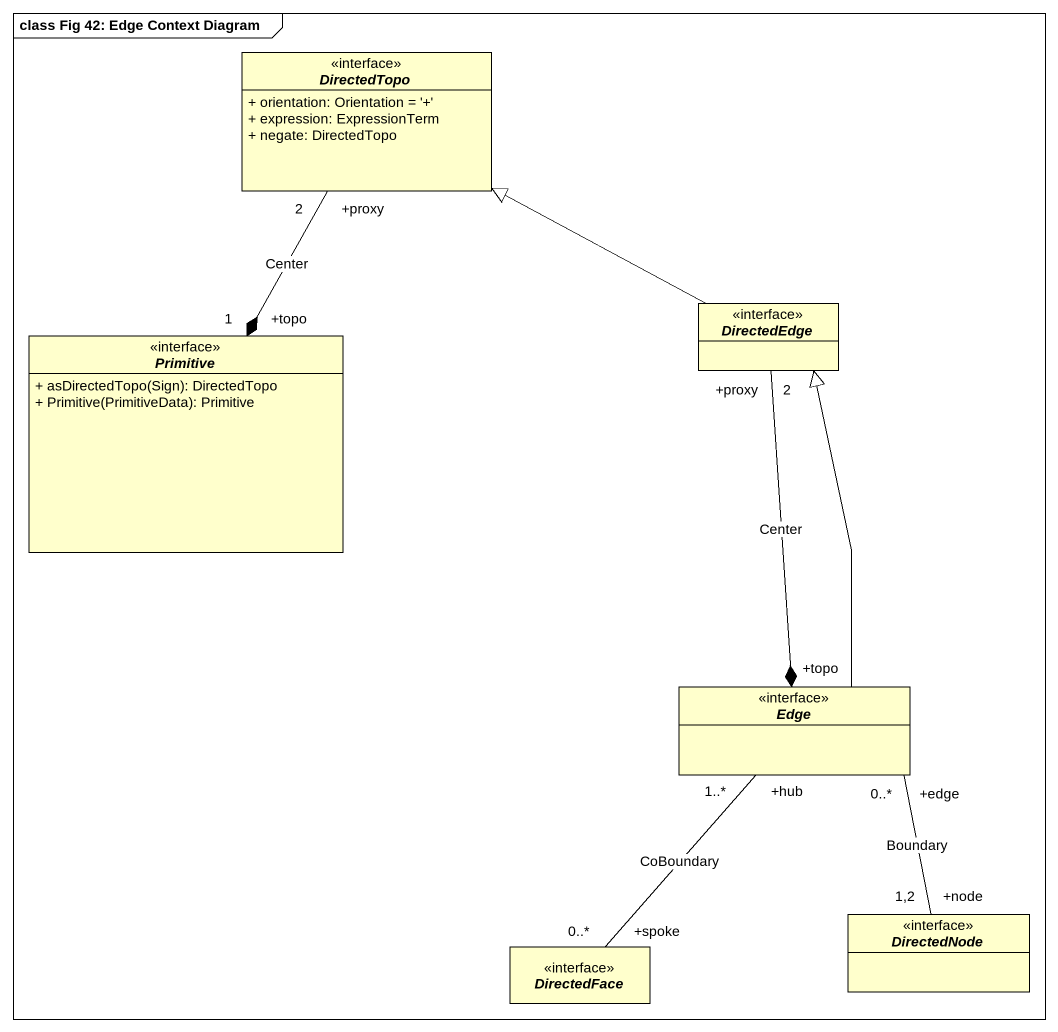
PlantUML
@startuml
mainframe class Fig 42: Edge Context Diagram
hide circle
hide empty members
skinparam classAttributeIconSize 0
interface DirectedTopo {
  + orientation: Orientation = '+'
  + expression: ExpressionTerm
  + negate: DirectedTopo
}
interface Primitive {
  + asDirectedTopo(Sign): DirectedTopo
  + Primitive(PrimitiveData): Primitive
}
interface DirectedEdge
interface Edge
interface DirectedNode
interface DirectedFace
Primitive "+topo\n1" *-up- "+proxy\n2" DirectedTopo : Center
DirectedEdge -left-|> DirectedTopo
DirectedEdge "+proxy\n2" --* "+topo" Edge : Center
Edge -up-|> DirectedEdge
Edge "+hub\n1..*" -- "+spoke\n0..*" DirectedFace : CoBoundary
DirectedNode "+node\n1,2" -up- "+edge\n0..*" Edge : Boundary
@enduml
